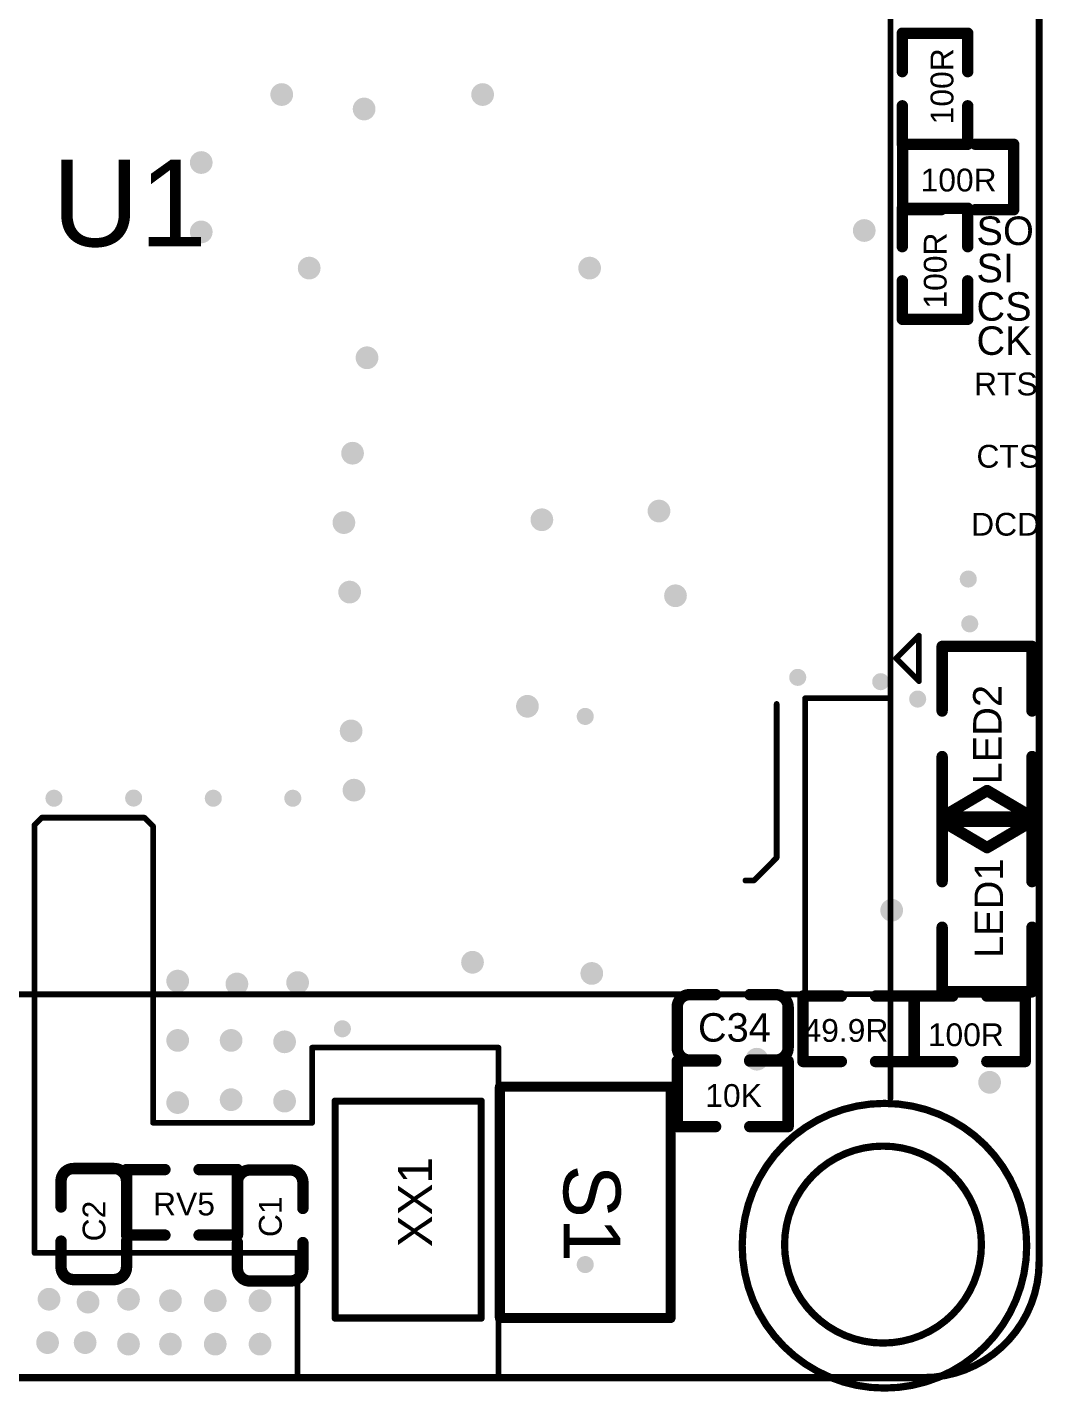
# Model space of a CAD drawing. Header units: millimetres. Extents: x 261 to 299, y 113 to 224.
# Drawn here: x 280.16 to 298.01, y 112.85 to 136.82 of the extents above; entities that cross this region are included whole.
import ezdxf

# ---------------------------------------------------------------- set-up
doc = ezdxf.new("R2010")
doc.units = ezdxf.units.MM
for name, color, linetype in [('KeepOutLayer', 6, 'Continuous'), ('MultiLayer', 9, 'Continuous'), ('TopOverlay', 2, 'Continuous'), ('ViaHoleLayer', 16, 'Continuous')]:
    doc.layers.add(name, color=color, linetype=linetype)
doc.styles.add('Arial', font='arial.ttf', dxfattribs={"height": 0.2})

# ---------------------------------------------------------------- blocks, each defined once
blk = doc.blocks.new('LC_0402_C_11')
at = {"layer": 'TopOverlay', "const_width": 0.2}
for points in [[(-0.975, 0.355, -0.414214), (-0.755, 0.575)], [(0.755, 0.575, -0.414214), (0.975, 0.355)], [(-0.755, -0.575, -0.414214), (-0.975, -0.355)], [(0.975, -0.355, -0.414214), (0.755, -0.575)]]:
    blk.add_lwpolyline(points, format="xyb", dxfattribs=at)
at = {"layer": 'TopOverlay', "const_width": 0.1}
for points in [[(-0.805, 0.575, 1), (-0.705, 0.575, 1)], [(-0.8, 0.575, 1), (-0.7, 0.575, 1)], [(-0.35, 0.575, 1), (-0.25, 0.575, 1)], [(0.25, 0.575, 1), (0.35, 0.575, 1)], [(0.7, 0.575, 1), (0.8, 0.575, 1)], [(0.705, 0.575, 1), (0.805, 0.575, 1)], [(-1.025, 0.355, 1), (-0.925, 0.355, 1)], [(-1.025, 0.355, 1), (-0.925, 0.355, 1)], [(0.925, 0.355, 1), (1.025, 0.355, 1)], [(0.925, 0.355, 1), (1.025, 0.355, 1)], [(-1.025, -0.355, 1), (-0.925, -0.355, 1)], [(-1.025, -0.355, 1), (-0.925, -0.355, 1)], [(-0.805, -0.575, 1), (-0.705, -0.575, 1)], [(-0.8, -0.575, 1), (-0.7, -0.575, 1)], [(-0.35, -0.575, 1), (-0.25, -0.575, 1)], [(0.25, -0.575, 1), (0.35, -0.575, 1)], [(0.7, -0.575, 1), (0.8, -0.575, 1)], [(0.705, -0.575, 1), (0.805, -0.575, 1)], [(0.925, -0.355, 1), (1.025, -0.355, 1)], [(0.925, -0.355, 1), (1.025, -0.355, 1)]]:
    blk.add_lwpolyline(points, format="xyb", close=True, dxfattribs=at)
at = {"layer": 'TopOverlay', "const_width": 0.2}
for points in [[(-0.3, 0.575), (-0.75, 0.575)], [(0.75, 0.575), (0.3, 0.575)], [(-0.975, -0.355), (-0.975, 0.355)], [(0.975, -0.355), (0.975, 0.355)], [(-0.3, -0.575), (-0.75, -0.575)], [(0.75, -0.575), (0.3, -0.575)]]:
    blk.add_lwpolyline(points, dxfattribs=at)
blk = doc.blocks.new('LC_0402_C_15')
at = {"layer": 'TopOverlay', "const_width": 0.2}
for points in [[(-0.975, 0.355, -0.414214), (-0.755, 0.575)], [(0.755, 0.575, -0.414214), (0.975, 0.355)], [(-0.755, -0.575, -0.414214), (-0.975, -0.355)], [(0.975, -0.355, -0.414214), (0.755, -0.575)]]:
    blk.add_lwpolyline(points, format="xyb", dxfattribs=at)
at = {"layer": 'TopOverlay', "const_width": 0.1}
for points in [[(-0.805, 0.575, 1), (-0.705, 0.575, 1)], [(-0.8, 0.575, 1), (-0.7, 0.575, 1)], [(-0.35, 0.575, 1), (-0.25, 0.575, 1)], [(0.25, 0.575, 1), (0.35, 0.575, 1)], [(0.7, 0.575, 1), (0.8, 0.575, 1)], [(0.705, 0.575, 1), (0.805, 0.575, 1)], [(-1.025, 0.355, 1), (-0.925, 0.355, 1)], [(-1.025, 0.355, 1), (-0.925, 0.355, 1)], [(0.925, 0.355, 1), (1.025, 0.355, 1)], [(0.925, 0.355, 1), (1.025, 0.355, 1)], [(-1.025, -0.355, 1), (-0.925, -0.355, 1)], [(-1.025, -0.355, 1), (-0.925, -0.355, 1)], [(-0.805, -0.575, 1), (-0.705, -0.575, 1)], [(-0.8, -0.575, 1), (-0.7, -0.575, 1)], [(-0.35, -0.575, 1), (-0.25, -0.575, 1)], [(0.25, -0.575, 1), (0.35, -0.575, 1)], [(0.7, -0.575, 1), (0.8, -0.575, 1)], [(0.705, -0.575, 1), (0.805, -0.575, 1)], [(0.925, -0.355, 1), (1.025, -0.355, 1)], [(0.925, -0.355, 1), (1.025, -0.355, 1)]]:
    blk.add_lwpolyline(points, format="xyb", close=True, dxfattribs=at)
at = {"layer": 'TopOverlay', "const_width": 0.2}
for points in [[(-0.3, 0.575), (-0.75, 0.575)], [(0.75, 0.575), (0.3, 0.575)], [(-0.975, -0.355), (-0.975, 0.355)], [(0.975, -0.355), (0.975, 0.355)], [(-0.3, -0.575), (-0.75, -0.575)], [(0.75, -0.575), (0.3, -0.575)]]:
    blk.add_lwpolyline(points, dxfattribs=at)
blk = doc.blocks.new('LC_0402_C_16')
at = {"layer": 'TopOverlay', "const_width": 0.2}
for points in [[(-0.975, 0.355, -0.414214), (-0.755, 0.575)], [(0.755, 0.575, -0.414214), (0.975, 0.355)], [(-0.755, -0.575, -0.414214), (-0.975, -0.355)], [(0.975, -0.355, -0.414214), (0.755, -0.575)]]:
    blk.add_lwpolyline(points, format="xyb", dxfattribs=at)
at = {"layer": 'TopOverlay', "const_width": 0.1}
for points in [[(-0.805, 0.575, 1), (-0.705, 0.575, 1)], [(-0.8, 0.575, 1), (-0.7, 0.575, 1)], [(-0.35, 0.575, 1), (-0.25, 0.575, 1)], [(0.25, 0.575, 1), (0.35, 0.575, 1)], [(0.7, 0.575, 1), (0.8, 0.575, 1)], [(0.705, 0.575, 1), (0.805, 0.575, 1)], [(-1.025, 0.355, 1), (-0.925, 0.355, 1)], [(-1.025, 0.355, 1), (-0.925, 0.355, 1)], [(0.925, 0.355, 1), (1.025, 0.355, 1)], [(0.925, 0.355, 1), (1.025, 0.355, 1)], [(-1.025, -0.355, 1), (-0.925, -0.355, 1)], [(-1.025, -0.355, 1), (-0.925, -0.355, 1)], [(-0.805, -0.575, 1), (-0.705, -0.575, 1)], [(-0.8, -0.575, 1), (-0.7, -0.575, 1)], [(-0.35, -0.575, 1), (-0.25, -0.575, 1)], [(0.25, -0.575, 1), (0.35, -0.575, 1)], [(0.7, -0.575, 1), (0.8, -0.575, 1)], [(0.705, -0.575, 1), (0.805, -0.575, 1)], [(0.925, -0.355, 1), (1.025, -0.355, 1)], [(0.925, -0.355, 1), (1.025, -0.355, 1)]]:
    blk.add_lwpolyline(points, format="xyb", close=True, dxfattribs=at)
at = {"layer": 'TopOverlay', "const_width": 0.2}
for points in [[(-0.3, 0.575), (-0.75, 0.575)], [(0.75, 0.575), (0.3, 0.575)], [(-0.975, -0.355), (-0.975, 0.355)], [(0.975, -0.355), (0.975, 0.355)], [(-0.3, -0.575), (-0.75, -0.575)], [(0.75, -0.575), (0.3, -0.575)]]:
    blk.add_lwpolyline(points, dxfattribs=at)
blk = doc.blocks.new('LC_0603_LED_S3_99')
at = {"layer": 'TopOverlay', "const_width": 0.2}
for points in [[(-2, 0), (-1.535, 0.79)], [(-1.535, -0.79), (-1.535, 0.79)], [(-0.4, 0.79), (-1.535, 0.79)], [(1.535, 0.79), (0.4, 0.79)], [(1.535, -0.79), (1.535, 0.79)], [(-1.535, -0.79), (-2, 0)], [(-0.4, -0.79), (-1.535, -0.79)], [(1.535, -0.79), (0.4, -0.79)]]:
    blk.add_lwpolyline(points, dxfattribs=at)
at = {"layer": 'TopOverlay', "const_width": 0.1}
for points in [[(-1.585, 0.79, 1), (-1.485, 0.79, 1)], [(-1.585, 0.79, 1), (-1.485, 0.79, 1)], [(-1.585, 0.79, 1), (-1.485, 0.79, 1)], [(-0.45, 0.79, 1), (-0.35, 0.79, 1)], [(0.35, 0.79, 1), (0.45, 0.79, 1)], [(1.485, 0.79, 1), (1.585, 0.79, 1)], [(1.485, 0.79, 1), (1.585, 0.79, 1)], [(-2.05, 0, 1), (-1.95, 0, 1)], [(-2.05, 0, 1), (-1.95, 0, 1)], [(-1.585, -0.79, 1), (-1.485, -0.79, 1)], [(-1.585, -0.79, 1), (-1.485, -0.79, 1)], [(-1.585, -0.79, 1), (-1.485, -0.79, 1)], [(-0.45, -0.79, 1), (-0.35, -0.79, 1)], [(0.35, -0.79, 1), (0.45, -0.79, 1)], [(1.485, -0.79, 1), (1.585, -0.79, 1)], [(1.485, -0.79, 1), (1.585, -0.79, 1)]]:
    blk.add_lwpolyline(points, format="xyb", close=True, dxfattribs=at)
blk = doc.blocks.new('LC_0603_LED_S3_100')
at = {"layer": 'TopOverlay', "const_width": 0.2}
for points in [[(-1.535, 0.79), (-2, 0)], [(-1.535, 0.79), (-1.535, -0.79)], [(-1.535, 0.79), (-0.4, 0.79)], [(0.4, 0.79), (1.535, 0.79)], [(1.535, 0.79), (1.535, -0.79)], [(-2, 0), (-1.535, -0.79)], [(-1.535, -0.79), (-0.4, -0.79)], [(0.4, -0.79), (1.535, -0.79)]]:
    blk.add_lwpolyline(points, dxfattribs=at)
at = {"layer": 'TopOverlay', "const_width": 0.1}
for points in [[(-1.585, 0.79, 1), (-1.485, 0.79, 1)], [(-1.585, 0.79, 1), (-1.485, 0.79, 1)], [(-1.585, 0.79, 1), (-1.485, 0.79, 1)], [(-0.45, 0.79, 1), (-0.35, 0.79, 1)], [(0.35, 0.79, 1), (0.45, 0.79, 1)], [(1.485, 0.79, 1), (1.585, 0.79, 1)], [(1.485, 0.79, 1), (1.585, 0.79, 1)], [(-2.05, 0, 1), (-1.95, 0, 1)], [(-2.05, 0, 1), (-1.95, 0, 1)], [(-1.585, -0.79, 1), (-1.485, -0.79, 1)], [(-1.585, -0.79, 1), (-1.485, -0.79, 1)], [(-1.585, -0.79, 1), (-1.485, -0.79, 1)], [(-0.45, -0.79, 1), (-0.35, -0.79, 1)], [(0.35, -0.79, 1), (0.45, -0.79, 1)], [(1.485, -0.79, 1), (1.585, -0.79, 1)], [(1.485, -0.79, 1), (1.585, -0.79, 1)]]:
    blk.add_lwpolyline(points, format="xyb", close=True, dxfattribs=at)
blk = doc.blocks.new('LC_0402_R_151')
at = {"layer": 'TopOverlay', "const_width": 0.2}
for points in [[(-0.975, 0.575), (-0.975, -0.575)], [(-0.3, 0.575), (-0.975, 0.575)], [(0.975, 0.575), (0.3, 0.575)], [(0.975, 0.575), (0.975, -0.575)], [(-0.3, -0.575), (-0.975, -0.575)], [(0.975, -0.575), (0.3, -0.575)]]:
    blk.add_lwpolyline(points, dxfattribs=at)
at = {"layer": 'TopOverlay', "const_width": 0.1}
for points in [[(-1.025, 0.575, 1), (-0.925, 0.575, 1)], [(-1.025, 0.575, 1), (-0.925, 0.575, 1)], [(-0.35, 0.575, 1), (-0.25, 0.575, 1)], [(0.25, 0.575, 1), (0.35, 0.575, 1)], [(0.925, 0.575, 1), (1.025, 0.575, 1)], [(0.925, 0.575, 1), (1.025, 0.575, 1)], [(-1.025, -0.575, 1), (-0.925, -0.575, 1)], [(-1.025, -0.575, 1), (-0.925, -0.575, 1)], [(-0.35, -0.575, 1), (-0.25, -0.575, 1)], [(0.25, -0.575, 1), (0.35, -0.575, 1)], [(0.925, -0.575, 1), (1.025, -0.575, 1)], [(0.925, -0.575, 1), (1.025, -0.575, 1)]]:
    blk.add_lwpolyline(points, format="xyb", close=True, dxfattribs=at)
blk = doc.blocks.new('LC_0402_R_152')
at = {"layer": 'TopOverlay', "const_width": 0.2}
for points in [[(-0.975, -0.575), (-0.975, 0.575)], [(-0.975, 0.575), (-0.3, 0.575)], [(0.3, 0.575), (0.975, 0.575)], [(0.975, -0.575), (0.975, 0.575)], [(-0.975, -0.575), (-0.3, -0.575)], [(0.3, -0.575), (0.975, -0.575)]]:
    blk.add_lwpolyline(points, dxfattribs=at)
at = {"layer": 'TopOverlay', "const_width": 0.1}
for points in [[(-1.025, 0.575, 1), (-0.925, 0.575, 1)], [(-1.025, 0.575, 1), (-0.925, 0.575, 1)], [(-0.35, 0.575, 1), (-0.25, 0.575, 1)], [(0.25, 0.575, 1), (0.35, 0.575, 1)], [(0.925, 0.575, 1), (1.025, 0.575, 1)], [(0.925, 0.575, 1), (1.025, 0.575, 1)], [(-1.025, -0.575, 1), (-0.925, -0.575, 1)], [(-1.025, -0.575, 1), (-0.925, -0.575, 1)], [(-0.35, -0.575, 1), (-0.25, -0.575, 1)], [(0.25, -0.575, 1), (0.35, -0.575, 1)], [(0.925, -0.575, 1), (1.025, -0.575, 1)], [(0.925, -0.575, 1), (1.025, -0.575, 1)]]:
    blk.add_lwpolyline(points, format="xyb", close=True, dxfattribs=at)
blk = doc.blocks.new('LC_0402_R_153')
at = {"layer": 'TopOverlay', "const_width": 0.2}
for points in [[(-0.975, 0.575), (-0.975, -0.575)], [(-0.3, 0.575), (-0.975, 0.575)], [(0.975, 0.575), (0.3, 0.575)], [(0.975, 0.575), (0.975, -0.575)], [(-0.3, -0.575), (-0.975, -0.575)], [(0.975, -0.575), (0.3, -0.575)]]:
    blk.add_lwpolyline(points, dxfattribs=at)
at = {"layer": 'TopOverlay', "const_width": 0.1}
for points in [[(-1.025, 0.575, 1), (-0.925, 0.575, 1)], [(-1.025, 0.575, 1), (-0.925, 0.575, 1)], [(-0.35, 0.575, 1), (-0.25, 0.575, 1)], [(0.25, 0.575, 1), (0.35, 0.575, 1)], [(0.925, 0.575, 1), (1.025, 0.575, 1)], [(0.925, 0.575, 1), (1.025, 0.575, 1)], [(-1.025, -0.575, 1), (-0.925, -0.575, 1)], [(-1.025, -0.575, 1), (-0.925, -0.575, 1)], [(-0.35, -0.575, 1), (-0.25, -0.575, 1)], [(0.25, -0.575, 1), (0.35, -0.575, 1)], [(0.925, -0.575, 1), (1.025, -0.575, 1)], [(0.925, -0.575, 1), (1.025, -0.575, 1)]]:
    blk.add_lwpolyline(points, format="xyb", close=True, dxfattribs=at)
blk = doc.blocks.new('LC_0402_R_154')
at = {"layer": 'TopOverlay', "const_width": 0.2}
for points in [[(-0.975, -0.575), (-0.975, 0.575)], [(-0.975, 0.575), (-0.3, 0.575)], [(0.3, 0.575), (0.975, 0.575)], [(0.975, -0.575), (0.975, 0.575)], [(-0.975, -0.575), (-0.3, -0.575)], [(0.3, -0.575), (0.975, -0.575)]]:
    blk.add_lwpolyline(points, dxfattribs=at)
at = {"layer": 'TopOverlay', "const_width": 0.1}
for points in [[(-1.025, 0.575, 1), (-0.925, 0.575, 1)], [(-1.025, 0.575, 1), (-0.925, 0.575, 1)], [(-0.35, 0.575, 1), (-0.25, 0.575, 1)], [(0.25, 0.575, 1), (0.35, 0.575, 1)], [(0.925, 0.575, 1), (1.025, 0.575, 1)], [(0.925, 0.575, 1), (1.025, 0.575, 1)], [(-1.025, -0.575, 1), (-0.925, -0.575, 1)], [(-1.025, -0.575, 1), (-0.925, -0.575, 1)], [(-0.35, -0.575, 1), (-0.25, -0.575, 1)], [(0.25, -0.575, 1), (0.35, -0.575, 1)], [(0.925, -0.575, 1), (1.025, -0.575, 1)], [(0.925, -0.575, 1), (1.025, -0.575, 1)]]:
    blk.add_lwpolyline(points, format="xyb", close=True, dxfattribs=at)
blk = doc.blocks.new('LC_0402_R_155')
at = {"layer": 'TopOverlay', "const_width": 0.2}
for points in [[(-0.975, 0.575), (-0.975, -0.575)], [(-0.975, 0.575), (-0.3, 0.575)], [(0.3, 0.575), (0.975, 0.575)], [(0.975, 0.575), (0.975, -0.575)], [(-0.975, -0.575), (-0.3, -0.575)], [(0.3, -0.575), (0.975, -0.575)]]:
    blk.add_lwpolyline(points, dxfattribs=at)
at = {"layer": 'TopOverlay', "const_width": 0.1}
for points in [[(-1.025, 0.575, 1), (-0.925, 0.575, 1)], [(-1.025, 0.575, 1), (-0.925, 0.575, 1)], [(-0.35, 0.575, 1), (-0.25, 0.575, 1)], [(0.25, 0.575, 1), (0.35, 0.575, 1)], [(0.925, 0.575, 1), (1.025, 0.575, 1)], [(0.925, 0.575, 1), (1.025, 0.575, 1)], [(-1.025, -0.575, 1), (-0.925, -0.575, 1)], [(-1.025, -0.575, 1), (-0.925, -0.575, 1)], [(-0.35, -0.575, 1), (-0.25, -0.575, 1)], [(0.25, -0.575, 1), (0.35, -0.575, 1)], [(0.925, -0.575, 1), (1.025, -0.575, 1)], [(0.925, -0.575, 1), (1.025, -0.575, 1)]]:
    blk.add_lwpolyline(points, format="xyb", close=True, dxfattribs=at)
blk = doc.blocks.new('LC_0402_R_156')
at = {"layer": 'TopOverlay', "const_width": 0.2}
for points in [[(-0.975, 0.575), (-0.975, -0.575)], [(-0.3, 0.575), (-0.975, 0.575)], [(0.975, 0.575), (0.3, 0.575)], [(0.975, 0.575), (0.975, -0.575)], [(-0.3, -0.575), (-0.975, -0.575)], [(0.975, -0.575), (0.3, -0.575)]]:
    blk.add_lwpolyline(points, dxfattribs=at)
at = {"layer": 'TopOverlay', "const_width": 0.1}
for points in [[(-1.025, 0.575, 1), (-0.925, 0.575, 1)], [(-1.025, 0.575, 1), (-0.925, 0.575, 1)], [(-0.35, 0.575, 1), (-0.25, 0.575, 1)], [(0.25, 0.575, 1), (0.35, 0.575, 1)], [(0.925, 0.575, 1), (1.025, 0.575, 1)], [(0.925, 0.575, 1), (1.025, 0.575, 1)], [(-1.025, -0.575, 1), (-0.925, -0.575, 1)], [(-1.025, -0.575, 1), (-0.925, -0.575, 1)], [(-0.35, -0.575, 1), (-0.25, -0.575, 1)], [(0.25, -0.575, 1), (0.35, -0.575, 1)], [(0.925, -0.575, 1), (1.025, -0.575, 1)], [(0.925, -0.575, 1), (1.025, -0.575, 1)]]:
    blk.add_lwpolyline(points, format="xyb", close=True, dxfattribs=at)
blk = doc.blocks.new('LC_0402_R_170')
at = {"layer": 'TopOverlay', "const_width": 0.2}
for points in [[(-0.975, 0.575), (-0.975, -0.575)], [(-0.975, 0.575), (-0.3, 0.575)], [(0.3, 0.575), (0.975, 0.575)], [(0.975, 0.575), (0.975, -0.575)], [(-0.975, -0.575), (-0.3, -0.575)], [(0.3, -0.575), (0.975, -0.575)]]:
    blk.add_lwpolyline(points, dxfattribs=at)
at = {"layer": 'TopOverlay', "const_width": 0.1}
for points in [[(-1.025, 0.575, 1), (-0.925, 0.575, 1)], [(-1.025, 0.575, 1), (-0.925, 0.575, 1)], [(-0.35, 0.575, 1), (-0.25, 0.575, 1)], [(0.25, 0.575, 1), (0.35, 0.575, 1)], [(0.925, 0.575, 1), (1.025, 0.575, 1)], [(0.925, 0.575, 1), (1.025, 0.575, 1)], [(-1.025, -0.575, 1), (-0.925, -0.575, 1)], [(-1.025, -0.575, 1), (-0.925, -0.575, 1)], [(-0.35, -0.575, 1), (-0.25, -0.575, 1)], [(0.25, -0.575, 1), (0.35, -0.575, 1)], [(0.925, -0.575, 1), (1.025, -0.575, 1)], [(0.925, -0.575, 1), (1.025, -0.575, 1)]]:
    blk.add_lwpolyline(points, format="xyb", close=True, dxfattribs=at)
blk = doc.blocks.new('TS_018TS_018_182')
at = {"layer": 'TopOverlay', "const_width": 0.178}
for points in [[(4.064, 1.5), (0, 1.5)], [(0, -1.5), (0, 1.5)], [(4.064, -1.5), (4.064, 1.5)], [(4.064, -1.5), (0, -1.5)]]:
    blk.add_lwpolyline(points, dxfattribs=at)
at = {"layer": 'TopOverlay', "const_width": 0.0889}
for points in [[(-0.044, 1.5, 1), (0.044, 1.5, 1)], [(-0.044, 1.5, 1), (0.044, 1.5, 1)], [(4.02, 1.5, 1), (4.108, 1.5, 1)], [(4.02, 1.5, 1), (4.108, 1.5, 1)], [(-0.044, -1.5, 1), (0.044, -1.5, 1)], [(-0.044, -1.5, 1), (0.044, -1.5, 1)], [(4.02, -1.5, 1), (4.108, -1.5, 1)], [(4.02, -1.5, 1), (4.108, -1.5, 1)]]:
    blk.add_lwpolyline(points, format="xyb", close=True, dxfattribs=at)
blk = doc.blocks.new('ANT_JACK_194')
at = {"layer": 'TopOverlay', "const_width": 0.127}
for points in [[(-0.762, 3.2), (1.803, 3.2)], [(-0.762, -0.61), (-0.762, 3.2)], [(1.803, -0.61), (1.803, 3.2)], [(-0.762, -0.61), (1.803, -0.61)]]:
    blk.add_lwpolyline(points, dxfattribs=at)
at = {"layer": 'TopOverlay', "const_width": 0.0635}
for points in [[(-0.794, 3.2, 1), (-0.73, 3.2, 1)], [(-0.794, 3.2, 1), (-0.73, 3.2, 1)], [(1.772, 3.2, 1), (1.835, 3.2, 1)], [(1.772, 3.2, 1), (1.835, 3.2, 1)], [(-0.794, -0.61, 1), (-0.73, -0.61, 1)], [(-0.794, -0.61, 1), (-0.73, -0.61, 1)], [(1.772, -0.61, 1), (1.835, -0.61, 1)], [(1.772, -0.61, 1), (1.835, -0.61, 1)]]:
    blk.add_lwpolyline(points, format="xyb", close=True, dxfattribs=at)
blk = doc.blocks.new('MOD_A7670C_201')
at = {"layer": 'TopOverlay', "const_width": 0.1}
for points in [[(12.5, 14), (-12.5, 14)], [(-12.5, 14), (-12.5, 8.8)], [(-11.6, 12), (-12, 11.6)], [(-11.45, 12), (-11.6, 12)], [(-12, 11.6), (-12, 8.9)], [(-12.5, 8.8), (-14, 8.8)], [(-14, 8.8), (-14, -8.8)], [(-14.1, 8.1), (-14.5, 8.5)], [(-14.5, 8.5), (-14.5, 7.7)], [(-14.1, 8.1), (-14.5, 7.7)]]:
    blk.add_lwpolyline(points, dxfattribs=at)
at = {"layer": 'TopOverlay', "const_width": 0.05}
for points in [[(-12.525, 14, 1), (-12.475, 14, 1)], [(-12.525, 14, 1), (-12.475, 14, 1)], [(-11.625, 12, 1), (-11.575, 12, 1)], [(-11.625, 12, 1), (-11.575, 12, 1)], [(-11.475, 12, 1), (-11.425, 12, 1)], [(-12.025, 11.6, 1), (-11.975, 11.6, 1)], [(-12.025, 11.6, 1), (-11.975, 11.6, 1)], [(-12.025, 8.9, 1), (-11.975, 8.9, 1)], [(-14.025, 8.8, 1), (-13.975, 8.8, 1)], [(-14.025, 8.8, 1), (-13.975, 8.8, 1)], [(-12.525, 8.8, 1), (-12.475, 8.8, 1)], [(-12.525, 8.8, 1), (-12.475, 8.8, 1)], [(-14.525, 8.5, 1), (-14.475, 8.5, 1)], [(-14.525, 8.5, 1), (-14.475, 8.5, 1)], [(-14.125, 8.1, 1), (-14.075, 8.1, 1)], [(-14.125, 8.1, 1), (-14.075, 8.1, 1)], [(-14.525, 7.7, 1), (-14.475, 7.7, 1)], [(-14.525, 7.7, 1), (-14.475, 7.7, 1)]]:
    blk.add_lwpolyline(points, format="xyb", close=True, dxfattribs=at)

msp = doc.modelspace()

# ---------------------------------------------------------------- hatches: boundary and pattern name
at = {"layer": 'ViaHoleLayer'}
h = msp.add_hatch(color=16, dxfattribs=at)
edge = h.paths.add_edge_path()
edge.add_arc((284.632, 135.636), 0.2, 0, 360)
h = msp.add_hatch(color=16, dxfattribs=at)
edge = h.paths.add_edge_path()
edge.add_arc((288.163, 135.636), 0.2, 0, 360)
h = msp.add_hatch(color=16, dxfattribs=at)
edge = h.paths.add_edge_path()
edge.add_arc((286.08, 135.382), 0.2, 0, 360)
h = msp.add_hatch(color=16, dxfattribs=at)
edge = h.paths.add_edge_path()
edge.add_arc((283.218, 134.442), 0.2, 0, 360)
h = msp.add_hatch(color=16, dxfattribs=at)
edge = h.paths.add_edge_path()
edge.add_arc((283.218, 133.223), 0.2, 0, 360)
h = msp.add_hatch(color=16, dxfattribs=at)
edge = h.paths.add_edge_path()
edge.add_arc((294.869, 133.248), 0.2, 0, 360)
h = msp.add_hatch(color=16, dxfattribs=at)
edge = h.paths.add_edge_path()
edge.add_arc((285.115, 132.588), 0.2, 0, 360)
h = msp.add_hatch(color=16, dxfattribs=at)
edge = h.paths.add_edge_path()
edge.add_arc((290.043, 132.588), 0.2, 0, 360)
h = msp.add_hatch(color=16, dxfattribs=at)
edge = h.paths.add_edge_path()
edge.add_arc((286.131, 131.013), 0.2, 0, 360)
h = msp.add_hatch(color=16, dxfattribs=at)
edge = h.paths.add_edge_path()
edge.add_arc((285.877, 129.337), 0.2, 0, 360)
h = msp.add_hatch(color=16, dxfattribs=at)
edge = h.paths.add_edge_path()
edge.add_arc((291.262, 128.321), 0.2, 0, 360)
h = msp.add_hatch(color=16, dxfattribs=at)
edge = h.paths.add_edge_path()
edge.add_arc((285.725, 128.118), 0.2, 0, 360)
h = msp.add_hatch(color=16, dxfattribs=at)
edge = h.paths.add_edge_path()
edge.add_arc((289.204, 128.168), 0.2, 0, 360)
h = msp.add_hatch(color=16, dxfattribs=at)
edge = h.paths.add_edge_path()
edge.add_arc((296.697, 127.127), 0.15, 0, 360)
h = msp.add_hatch(color=16, dxfattribs=at)
edge = h.paths.add_edge_path()
edge.add_arc((285.826, 126.898), 0.2, 0, 360)
h = msp.add_hatch(color=16, dxfattribs=at)
edge = h.paths.add_edge_path()
edge.add_arc((291.552, 126.833), 0.2, 0, 360)
h = msp.add_hatch(color=16, dxfattribs=at)
edge = h.paths.add_edge_path()
edge.add_arc((296.723, 126.34), 0.15, 0, 360)
h = msp.add_hatch(color=16, dxfattribs=at)
edge = h.paths.add_edge_path()
edge.add_arc((293.7, 125.4), 0.15, 0, 360)
h = msp.add_hatch(color=16, dxfattribs=at)
edge = h.paths.add_edge_path()
edge.add_arc((295.158, 125.324), 0.15, 0, 360)
h = msp.add_hatch(color=16, dxfattribs=at)
edge = h.paths.add_edge_path()
edge.add_arc((288.95, 124.892), 0.2, 0, 360)
h = msp.add_hatch(color=16, dxfattribs=at)
edge = h.paths.add_edge_path()
edge.add_arc((295.808, 125.019), 0.15, 0, 360)
h = msp.add_hatch(color=16, dxfattribs=at)
edge = h.paths.add_edge_path()
edge.add_arc((289.966, 124.714), 0.15, 0, 360)
h = msp.add_hatch(color=16, dxfattribs=at)
edge = h.paths.add_edge_path()
edge.add_arc((285.852, 124.46), 0.2, 0, 360)
h = msp.add_hatch(color=16, dxfattribs=at)
edge = h.paths.add_edge_path()
edge.add_arc((280.63, 123.277), 0.15, 0, 360)
h = msp.add_hatch(color=16, dxfattribs=at)
edge = h.paths.add_edge_path()
edge.add_arc((282.03, 123.28), 0.15, 0, 360)
h = msp.add_hatch(color=16, dxfattribs=at)
edge = h.paths.add_edge_path()
edge.add_arc((283.43, 123.277), 0.15, 0, 360)
h = msp.add_hatch(color=16, dxfattribs=at)
edge = h.paths.add_edge_path()
edge.add_arc((284.827, 123.277), 0.15, 0, 360)
h = msp.add_hatch(color=16, dxfattribs=at)
edge = h.paths.add_edge_path()
edge.add_arc((285.902, 123.419), 0.2, 0, 360)
h = msp.add_hatch(color=16, dxfattribs=at)
edge = h.paths.add_edge_path()
edge.add_arc((295.351, 121.31), 0.2, 0, 360)
h = msp.add_hatch(color=16, dxfattribs=at)
edge = h.paths.add_edge_path()
edge.add_arc((287.985, 120.396), 0.2, 0, 360)
h = msp.add_hatch(color=16, dxfattribs=at)
edge = h.paths.add_edge_path()
edge.add_arc((290.081, 120.2), 0.2, 0, 360)
h = msp.add_hatch(color=16, dxfattribs=at)
edge = h.paths.add_edge_path()
edge.add_arc((282.804, 120.066), 0.2, 0, 360)
h = msp.add_hatch(color=16, dxfattribs=at)
edge = h.paths.add_edge_path()
edge.add_arc((283.845, 120.015), 0.2, 0, 360)
h = msp.add_hatch(color=16, dxfattribs=at)
edge = h.paths.add_edge_path()
edge.add_arc((284.912, 120.04), 0.2, 0, 360)
h = msp.add_hatch(color=16, dxfattribs=at)
edge = h.paths.add_edge_path()
edge.add_arc((285.699, 119.228), 0.15, 0, 360)
h = msp.add_hatch(color=16, dxfattribs=at)
edge = h.paths.add_edge_path()
edge.add_arc((282.804, 119.024), 0.2, 0, 360)
h = msp.add_hatch(color=16, dxfattribs=at)
edge = h.paths.add_edge_path()
edge.add_arc((283.743, 119.024), 0.2, 0, 360)
h = msp.add_hatch(color=16, dxfattribs=at)
edge = h.paths.add_edge_path()
edge.add_arc((284.683, 118.999), 0.2, 0, 360)
h = msp.add_hatch(color=16, dxfattribs=at)
edge = h.paths.add_edge_path()
edge.add_arc((292.982, 118.694), 0.2, 0, 360)
h = msp.add_hatch(color=16, dxfattribs=at)
edge = h.paths.add_edge_path()
edge.add_arc((297.072, 118.288), 0.2, 0, 360)
h = msp.add_hatch(color=16, dxfattribs=at)
edge = h.paths.add_edge_path()
edge.add_arc((283.743, 117.983), 0.2, 0, 360)
h = msp.add_hatch(color=16, dxfattribs=at)
edge = h.paths.add_edge_path()
edge.add_arc((284.683, 117.958), 0.2, 0, 360)
h = msp.add_hatch(color=16, dxfattribs=at)
edge = h.paths.add_edge_path()
edge.add_arc((282.804, 117.932), 0.2, 0, 360)
h = msp.add_hatch(color=16, dxfattribs=at)
edge = h.paths.add_edge_path()
edge.add_arc((289.966, 115.087), 0.15, 0, 360)
h = msp.add_hatch(color=16, dxfattribs=at)
edge = h.paths.add_edge_path()
edge.add_arc((280.543, 114.478), 0.2, 0, 360)
h = msp.add_hatch(color=16, dxfattribs=at)
edge = h.paths.add_edge_path()
edge.add_arc((281.229, 114.427), 0.2, 0, 360)
h = msp.add_hatch(color=16, dxfattribs=at)
edge = h.paths.add_edge_path()
edge.add_arc((281.94, 114.478), 0.2, 0, 360)
h = msp.add_hatch(color=16, dxfattribs=at)
edge = h.paths.add_edge_path()
edge.add_arc((282.677, 114.452), 0.2, 0, 360)
h = msp.add_hatch(color=16, dxfattribs=at)
edge = h.paths.add_edge_path()
edge.add_arc((283.464, 114.452), 0.2, 0, 360)
h = msp.add_hatch(color=16, dxfattribs=at)
edge = h.paths.add_edge_path()
edge.add_arc((284.251, 114.452), 0.2, 0, 360)
h = msp.add_hatch(color=16, dxfattribs=at)
edge = h.paths.add_edge_path()
edge.add_arc((280.518, 113.716), 0.2, 0, 360)
h = msp.add_hatch(color=16, dxfattribs=at)
edge = h.paths.add_edge_path()
edge.add_arc((281.178, 113.716), 0.2, 0, 360)
h = msp.add_hatch(color=16, dxfattribs=at)
edge = h.paths.add_edge_path()
edge.add_arc((281.94, 113.69), 0.2, 0, 360)
h = msp.add_hatch(color=16, dxfattribs=at)
edge = h.paths.add_edge_path()
edge.add_arc((282.677, 113.69), 0.2, 0, 360)
h = msp.add_hatch(color=16, dxfattribs=at)
edge = h.paths.add_edge_path()
edge.add_arc((283.464, 113.69), 0.2, 0, 360)
h = msp.add_hatch(color=16, dxfattribs=at)
edge = h.paths.add_edge_path()
edge.add_arc((284.251, 113.69), 0.2, 0, 360)

# ---------------------------------------------------------------- linework, layer by layer
at = {"layer": 'KeepOutLayer', "const_width": 0.127}
for points in [[(297.942, 115.108), (297.942, 221.599)], [(266.903, 113.102), (295.91, 113.102)]]:
    msp.add_lwpolyline(points, dxfattribs=at)
at = {"layer": 'KeepOutLayer'}
for points, const_width in [([(296.928, 115.438, 1), (293.469, 115.438, 1)], 0.127), ([(293.437, 115.438, 1), (293.501, 115.438, 1)], 0.0635), ([(296.897, 115.438, 1), (296.96, 115.438, 1)], 0.0635), ([(297.91, 115.134, 1), (297.974, 115.134, 1)], 0.0635), ([(297.91, 115.108, 1), (297.974, 115.108, 1)], 0.0635), ([(295.878, 113.102, 1), (295.942, 113.102, 1)], 0.0635), ([(295.878, 113.102, 1), (295.942, 113.102, 1)], 0.0635)]:
    msp.add_lwpolyline(points, format="xyb", close=True, dxfattribs=dict(at, const_width=const_width))
at = {"layer": 'KeepOutLayer', "const_width": 0.127}
msp.add_lwpolyline([(297.942, 115.134, -0.414214), (295.91, 113.102)], format="xyb", dxfattribs=at)
at = {"layer": 'MultiLayer'}
for p, q in [((294.38, 116.971), (294.096, 116.782)), ((294.694, 117.102), (294.38, 116.971)), ((295.028, 117.168), (294.694, 117.102)), ((295.199, 117.168), (295.028, 117.168)), ((295.369, 117.168), (295.199, 117.168)), ((295.703, 117.102), (295.369, 117.168)), ((296.018, 116.971), (295.703, 117.102)), ((296.301, 116.782), (296.018, 116.971)), ((294.096, 116.782), (293.855, 116.541)), ((296.542, 116.541), (296.301, 116.782)), ((293.855, 116.541), (293.666, 116.258)), ((296.732, 116.258), (296.542, 116.541)), ((293.666, 116.258), (293.536, 115.943)), ((296.862, 115.943), (296.732, 116.258)), ((293.536, 115.943), (293.469, 115.609)), ((296.928, 115.609), (296.862, 115.943)), ((293.469, 115.609), (293.469, 115.438)), ((296.928, 115.438), (296.928, 115.609)), ((293.469, 115.438), (293.469, 115.438)), ((293.469, 115.438), (293.469, 115.268)), ((293.469, 115.268), (293.536, 114.934)), ((296.862, 114.934), (296.928, 115.268)), ((296.928, 115.268), (296.928, 115.438)), ((293.536, 114.934), (293.666, 114.619)), ((296.732, 114.619), (296.862, 114.934)), ((293.666, 114.619), (293.855, 114.336)), ((296.542, 114.336), (296.732, 114.619)), ((293.855, 114.336), (294.096, 114.095)), ((296.301, 114.095), (296.542, 114.336)), ((294.096, 114.095), (294.38, 113.906)), ((296.018, 113.906), (296.301, 114.095)), ((294.38, 113.906), (294.694, 113.775)), ((295.703, 113.775), (296.018, 113.906)), ((294.694, 113.775), (295.028, 113.709)), ((295.028, 113.709), (295.199, 113.709)), ((295.199, 113.709), (295.369, 113.709)), ((295.369, 113.709), (295.703, 113.775))]:
    msp.add_line(p, q, dxfattribs=at)
at = {"layer": 'TopOverlay', "const_width": 0.1}
for points in [[(295.33, 118.004), (295.33, 125.451)], [(280.289, 122.809), (280.416, 122.936)], [(280.416, 122.936), (282.219, 122.936)], [(282.219, 122.936), (282.372, 122.784)], [(280.289, 122.53), (280.289, 122.809)], [(282.372, 117.577), (282.372, 122.784)], [(280.289, 119.812), (280.289, 122.53)], [(264.871, 119.837), (297.739, 119.837)], [(280.289, 115.291), (280.289, 119.812)], [(285.166, 118.897), (288.442, 118.897)], [(285.166, 117.577), (285.166, 118.897)], [(288.442, 113.102), (288.442, 118.897)], [(282.372, 117.577), (285.166, 117.577)], [(280.289, 115.291), (280.797, 115.291)], [(280.797, 115.291), (284.912, 115.291)], [(284.912, 114.376), (284.912, 115.291)], [(284.912, 113.102), (284.912, 114.376)], [(284.912, 113.102), (288.442, 113.102)]]:
    msp.add_lwpolyline(points, dxfattribs=at)
at = {"layer": 'TopOverlay'}
for points, const_width in [([(295.305, 125.451, 1), (295.355, 125.451, 1)], 0.05), ([(280.391, 122.936, 1), (280.441, 122.936, 1)], 0.05), ([(280.391, 122.936, 1), (280.441, 122.936, 1)], 0.05), ([(282.194, 122.936, 1), (282.244, 122.936, 1)], 0.05), ([(282.194, 122.936, 1), (282.244, 122.936, 1)], 0.05), ([(280.264, 122.809, 1), (280.314, 122.809, 1)], 0.05), ([(280.264, 122.809, 1), (280.314, 122.809, 1)], 0.05), ([(282.347, 122.784, 1), (282.397, 122.784, 1)], 0.05), ([(282.347, 122.784, 1), (282.397, 122.784, 1)], 0.05), ([(280.264, 122.53, 1), (280.314, 122.53, 1)], 0.05), ([(280.264, 122.53, 1), (280.314, 122.53, 1)], 0.05), ([(280.264, 119.812, 1), (280.314, 119.812, 1)], 0.05), ([(280.264, 119.812, 1), (280.314, 119.812, 1)], 0.05), ([(297.714, 119.837, 1), (297.764, 119.837, 1)], 0.05), ([(285.141, 118.897, 1), (285.191, 118.897, 1)], 0.05), ([(285.141, 118.897, 1), (285.191, 118.897, 1)], 0.05), ([(288.417, 118.897, 1), (288.467, 118.897, 1)], 0.05), ([(288.417, 118.897, 1), (288.467, 118.897, 1)], 0.05), ([(297.724, 115.418, 1), (292.724, 115.418, 1)], 0.127), ([(295.305, 118.004, 1), (295.355, 118.004, 1)], 0.05), ([(282.347, 117.577, 1), (282.397, 117.577, 1)], 0.05), ([(282.347, 117.577, 1), (282.397, 117.577, 1)], 0.05), ([(285.141, 117.577, 1), (285.191, 117.577, 1)], 0.05), ([(285.141, 117.577, 1), (285.191, 117.577, 1)], 0.05), ([(280.264, 115.291, 1), (280.314, 115.291, 1)], 0.05), ([(280.264, 115.291, 1), (280.314, 115.291, 1)], 0.05), ([(280.772, 115.291, 1), (280.822, 115.291, 1)], 0.05), ([(280.772, 115.291, 1), (280.822, 115.291, 1)], 0.05), ([(284.887, 115.291, 1), (284.937, 115.291, 1)], 0.05), ([(284.887, 115.291, 1), (284.937, 115.291, 1)], 0.05), ([(292.692, 115.418, 1), (292.756, 115.418, 1)], 0.0635), ([(297.692, 115.418, 1), (297.756, 115.418, 1)], 0.0635), ([(284.887, 114.376, 1), (284.937, 114.376, 1)], 0.05), ([(284.887, 114.376, 1), (284.937, 114.376, 1)], 0.05), ([(284.887, 113.102, 1), (284.937, 113.102, 1)], 0.05), ([(284.887, 113.102, 1), (284.937, 113.102, 1)], 0.05), ([(288.417, 113.102, 1), (288.467, 113.102, 1)], 0.05), ([(288.417, 113.102, 1), (288.467, 113.102, 1)], 0.05)]:
    msp.add_lwpolyline(points, format="xyb", close=True, dxfattribs=dict(at, const_width=const_width))

# ---------------------------------------------------------------- block references
for name, p, rotation in [('MOD_A7670C_201', (281.33, 133.833), 180), ('LC_0402_R_170', (296.113, 135.738), 90), ('LC_0402_R_153', (296.52, 134.188), 180), ('LC_0402_R_155', (296.113, 132.664), 90), ('LC_0603_LED_S3_100', (297.028, 124.409), 90), ('LC_0603_LED_S3_99', (297.028, 121.412), 270), ('LC_0402_C_11', (292.557, 119.253), 180), ('LC_0402_R_156', (292.557, 118.085), 180), ('TS_018TS_018_182', (289.966, 118.212), 270), ('LC_0402_C_15', (281.33, 115.799), 270), ('LC_0402_R_151', (282.88, 116.18), 180), ('LC_0402_C_16', (284.429, 115.773), 270)]:
    msp.add_blockref(name, p, dxfattribs=dict(rotation=rotation))
for name, p in [('LC_0402_R_154', (294.767, 119.228)), ('LC_0402_R_152', (296.723, 119.228)), ('ANT_JACK_194', (286.334, 114.757))]:
    msp.add_blockref(name, p)

# ---------------------------------------------------------------- texts
at = {"layer": 'TopOverlay', "style": 'Arial'}
for s, height, rotation, p in [('100R', 0.4, 90, (296.435, 135.113)), ('SO', 0.5, 360, (296.841, 132.994)), ('100R', 0.4, 90, (296.316, 131.877)), ('SI', 0.5, 360, (296.841, 132.339)), ('CS', 0.5, 360, (296.841, 131.664)), ('CK', 0.5, 360, (296.841, 131.064)), ('RTS', 0.4, 360, (296.799, 130.353)), ('CTS', 0.4, 360, (296.841, 129.083)), ('DCD', 0.4, 360, (296.748, 127.889)), ('LED2', 0.5, 90, (297.282, 123.52)), ('LED1', 0.5, 90, (297.307, 120.472)), ('XX1', 0.6, 90, (287.274, 115.392)), ('S1', 1, 270, (289.585, 116.84)), ('C1', 0.4, 90, (284.632, 115.57)), ('C2', 0.4, 90, (281.534, 115.494))]:
    msp.add_text(s, height=height, rotation=rotation, dxfattribs=at).set_placement(p)
for s, height, p in [('U1', 1.524, (280.594, 132.969)), ('100R', 0.4, (295.859, 133.934)), ('C34', 0.5, (291.947, 119.002)), ('49.9R', 0.4, (293.802, 118.999)), ('100R', 0.4, (295.986, 118.923)), ('10K', 0.4, (292.075, 117.856)), ('RV5', 0.4, (282.372, 115.951))]:
    msp.add_text(s, height=height, dxfattribs=at).set_placement(p)

doc.saveas('drawing.dxf')
